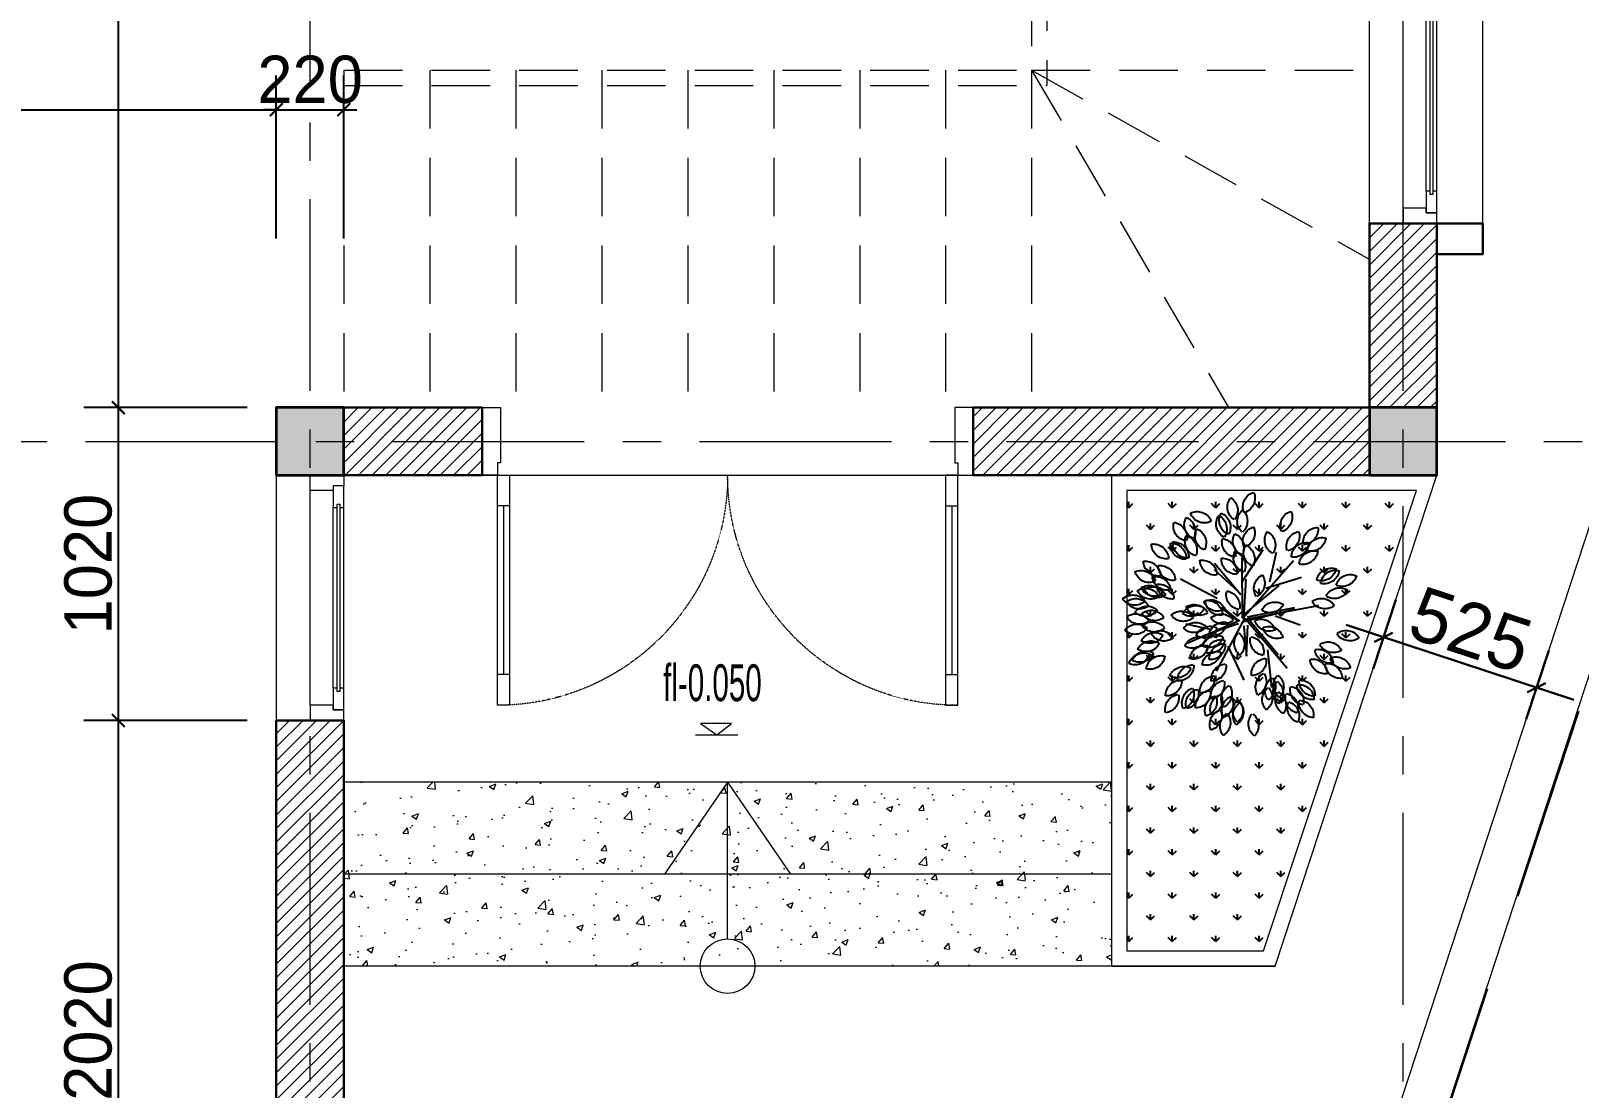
# Model space of a CAD drawing. Header units: millimetres. Extents: x 1832547 to 2001569, y -558009 to -417808.
# Drawn here: x 1893779 to 1898821, y -500583 to -497138 of the extents above; entities that cross this region are included whole.
import ezdxf

# ---------------------------------------------------------------- set-up
doc = ezdxf.new("R2010")
doc.units = ezdxf.units.MM
doc.header["$MEASUREMENT"] = 0
for name, pattern in [('CENTER', [2, 1.25, -0.25, 0.25, -0.25]), ('HIDDEN', [9.525, 6.35, -3.175]), ('HIDDEN2', [0.1875, 0.125, -0.0625])]:
    doc.linetypes.add(name, pattern=pattern)
doc.layers.get('0').update_dxf_attribs({"linetype": 'CONTINUOUS'})
doc.layers.get('DEFPOINTS').update_dxf_attribs({"linetype": 'CONTINUOUS'})
for name, color, linetype, lineweight in [('CA . CỬA', 251, 'CONTINUOUS', 5), ('CA. TUONG', 30, 'CONTINUOUS', 30), ('CA.cot', 2, 'CONTINUOUS', 35), ('CA.dim 08', 8, 'CONTINUOUS', 13), ('CA.khuat 75', 75, 'HIDDEN', 9), ('CA.TEXT', 7, 'CONTINUOUS', 15), ('CA.thay 145', 145, 'CONTINUOUS', 18), ('CA.tim 67', 67, 'CENTER', 9), ('CA.vat lieu 08', 8, 'CONTINUOUS', 5), ('NKB-Fur', 25, 'CONTINUOUS', 9)]:
    doc.layers.add(name, color=color, linetype=linetype, lineweight=lineweight)
doc.layers.add('CAY', color=94, linetype='CONTINUOUS')
doc.styles.add('chu ghi chu', font='nghia5.shx', dxfattribs={"height": 200})
doc.styles.get("Standard").update_dxf_attribs({"font": 'roman.shx'})
doc.dimstyles.new('CA 70', dxfattribs={"dimscale": 0.7, "dimtxt": 220, "dimasz": 60, "dimexe": 160, "dimexo": 0, "dimgap": 30, "dimtad": 1, "dimdec": 0, "dimrnd": 5, "dimzin": 0, "dimdsep": 46, "dimtxsty": 'Standard', "dimblk": 'ARCHTICK', "dimcen": 0.09, "dimdle": 160, "dimclrd": 256, "dimclre": 256, "dimclrt": 255, "dimadec": 0, "dimazin": 0, "dimtfac": 1, "dimtdec": 0, "dimtix": 1, "dimtmove": 2, "dimatfit": 3, "dimldrblk": 'DOT', "dimfxl": 600, "dimfxlon": 1, "dimtolj": 1, "dimtzin": 0, "dimarcsym": 0})
doc.dimstyles.new('CA 80', dxfattribs={"dimscale": 0.8, "dimtxt": 220, "dimasz": 60, "dimexe": 160, "dimexo": 0, "dimgap": 30, "dimtad": 1, "dimdec": 0, "dimrnd": 5, "dimzin": 0, "dimdsep": 46, "dimtxsty": 'Standard', "dimblk": 'ARCHTICK', "dimcen": 0.09, "dimdle": 160, "dimclrd": 256, "dimclre": 256, "dimclrt": 255, "dimadec": 0, "dimazin": 0, "dimtfac": 1, "dimtdec": 0, "dimtix": 1, "dimtmove": 2, "dimatfit": 3, "dimldrblk": 'DOT', "dimfxl": 600, "dimfxlon": 1, "dimtolj": 1, "dimtzin": 0, "dimarcsym": 0})

# ---------------------------------------------------------------- blocks, each defined once
blk = doc.blocks.new('A$C6dc074dd')
at = {"layer": 'CA.TEXT'}
for points in [[(116.9, 37.3), (15.3, 37.3), (68.5, 0), (116.9, 37.3)], [(0, 0), (136.9, 0)]]:
    blk.add_lwpolyline(points, dxfattribs=at)
blk = doc.blocks.new('_ArchTick')
at = {"color": 1, "linetype": 'ByBlock', "const_width": 0.15}
blk.add_lwpolyline([(-0.5, -0.5), (0.5, 0.5)], dxfattribs=at)
blk = doc.blocks.new('*D802')
at = {"layer": 'CA.dim 08', "lineweight": -2, "transparency": 16777216}
for p, q in [((1898150.3, -474975.6), (1898224.2, -474751.5)), ((1898062.5, -474833), (1898803.9, -475077.4)), ((1898648.5, -475139.8), (1898722.4, -474915.7))]:
    blk.add_line(p, q, dxfattribs=at)
at = {"layer": 'DEFPOINTS', "color": 0, "transparency": 16777216}
for p in [(1898150.3, -474975.6), (1898682.3, -475037.3), (1898648.5, -475139.8)]:
    blk.add_point(p, dxfattribs=at)
at = {"layer": 'CA.dim 08', "lineweight": -2, "transparency": 16777216, "xscale": 48, "yscale": 48, "zscale": 48}
for p, rotation in [((1898184.1, -474873.1), 161.753820112797), ((1898682.3, -475037.3), 341.753820112797)]:
    blk.add_blockref('_ArchTick', p, dxfattribs=dict(at, rotation=rotation))
at = {"layer": 'CA.dim 08', "color": 255, "transparency": 16777216, "insert": (1898468.3, -474848.8), "char_height": 176, "attachment_point": 5, "rotation": 341.7538}
blk.add_mtext('\\A1;525', dxfattribs=at)
blk = doc.blocks.new('_DOT')
at = {"color": 1, "linetype": 'ByBlock'}
blk.add_line((-0.5, 0), (-1, 0), dxfattribs=at)
at = {"color": 1, "linetype": 'ByBlock', "const_width": 0.5}
blk.add_lwpolyline([(-0.25, 0, 1), (0.25, 0, 1)], format="xyb", close=True, dxfattribs=at)
blk = doc.blocks.new('A$Ccce9e104')
at = {"layer": 'CA.vat lieu 08'}
h = blk.add_hatch(color=256, dxfattribs=at)
h.dxf.hatch_style = 1
h.paths.add_polyline_path([(220, 220), (220, 0), (0, 0), (0, 220)])
at = {"layer": 'CA.cot'}
blk.add_lwpolyline([(220, 220), (220, 0), (0, 0), (0, 220)], close=True, dxfattribs=at)
blk = doc.blocks.new('A$C4E926DCA')
at = {"layer": 'CAY', "color": 96, "true_color": 0x00750e}
for p, q in [((334.8, 347.6), (374.5, 563)), ((374.5, 563), (371.8, 551.7)), ((345.4, 438.3), (318.9, 510.1)), ((329.5, 347.6), (363.9, 495)), ((337.4, 343.8), (504, 491.2)), ((342.7, 359), (369.2, 495)), ((424.7, 411.9), (456.4, 513.9)), ((334.8, 355.2), (194.7, 472.3)), ((340.1, 359), (234.3, 445.9)), ((345.4, 343.8), (432.6, 449.6)), ((247.5, 415.6), (139.1, 427)), ((443.2, 423.2), (527.8, 442.1)), ((443.2, 343.8), (535.8, 404.3)), ((229, 355.2), (318.9, 359)), ((258.1, 302.3), (160.3, 347.6)), ((340.1, 351.4), (186.7, 268.3)), ((313.6, 347.6), (229, 355.2)), ((332.2, 336.3), (266.1, 185.1)), ((321.6, 328.7), (287.2, 230.5)), ((316.3, 347.6), (313.6, 347.6)), ((321.6, 332.5), (321.6, 328.7)), ((329.5, 332.5), (369.2, 283.4)), ((366.5, 290.9), (332.2, 332.5)), ((337.4, 347.6), (451.2, 355.2)), ((340.1, 343.8), (512, 343.8)), ((406.2, 340.1), (496.1, 264.5)), ((414.1, 332.5), (477.6, 264.5)), ((369.2, 283.4), (366.5, 290.9)), ((395.6, 272), (451.2, 166.2)), ((305.7, 256.9), (321.6, 181.4))]:
    blk.add_line(p, q, dxfattribs=at)
for centre, radius, start, end in [((316.7, 652.3), 44.2, 143.5101, 236.522), ((259.8, 641.7), 42.7, 322.1668, 59.9456), ((473, 630.3), 44.2, 108.5101, 201.522), ((420.3, 654.2), 42.7, 287.1668, 24.9456), ((209.1, 624.7), 44.2, 173.5101, 266.522), ((165.1, 587), 42.7, 352.1668, 89.9456), ((236.1, 637.4), 44.2, 158.5101, 251.522), ((183.9, 612.3), 42.7, 337.1668, 74.9456), ((282.9, 604.9), 44.2, 148.5101, 241.522), ((227.1, 589.3), 42.7, 327.1668, 64.9456), ((438.4, 608.3), 44.2, 118.5101, 211.522), ((382.3, 622.7), 42.7, 297.1668, 34.9456), ((221.9, 582.2), 44.2, 173.5101, 266.522), ((178, 544.5), 42.7, 352.1668, 89.9456), ((253, 595.1), 44.2, 168.5101, 261.522), ((205.9, 561.4), 42.7, 347.1668, 84.9456), ((409.1, 581.4), 44.2, 143.5101, 236.522), ((352.2, 570.8), 42.7, 322.1668, 59.9456), ((480.8, 578.6), 44.2, 98.5101, 191.522), ((433, 611.3), 42.7, 277.1668, 14.9456), ((489.6, 571), 44.2, 103.5101, 196.522), ((439.1, 599.4), 42.7, 282.1668, 19.9456), ((574.5, 540.7), 44.2, 98.5101, 191.522), ((526.7, 573.4), 42.7, 277.1668, 14.9456), ((59.6, 505), 42.7, 2.1668, 99.9456), ((96.3, 549.8), 44.2, 183.5101, 276.522), ((148.2, 544), 44.2, 173.5101, 266.522), ((104.3, 506.3), 42.7, 352.1668, 89.9456), ((117.4, 509.1), 42.7, 357.1668, 94.9456), ((157.9, 550.5), 44.2, 178.5101, 271.522), ((536.8, 517.3), 44.2, 98.5101, 191.522), ((489, 550), 42.7, 277.1668, 14.9456), ((557.3, 490.7), 44.2, 93.5101, 186.522), ((512.6, 527.4), 42.7, 272.1668, 9.9456), ((593.7, 518), 44.2, 83.5101, 176.522), ((556, 561.9), 42.7, 262.1668, 359.9456), ((57, 463.8), 42.7, 17.1668, 114.9456), ((80.9, 516.5), 44.2, 198.5101, 291.522), ((80.2, 460.3), 42.7, 12.1668, 109.9456), ((108.6, 510.7), 44.2, 193.5101, 286.522), ((99.8, 476.5), 42.7, 7.1668, 104.9456), ((132.5, 524.3), 44.2, 188.5101, 281.522), ((574.5, 464.3), 44.2, 73.5101, 166.522), ((545, 514.1), 42.7, 252.1668, 349.9456), ((88.5, 425.9), 42.7, 27.1668, 124.9456), ((102.9, 481.9), 44.2, 208.5101, 301.522), ((122.5, 417.7), 42.7, 37.1668, 134.9456), ((127, 475.4), 44.2, 218.5101, 311.522), ((140.7, 419.2), 42.7, 37.1668, 134.9456), ((145.2, 476.9), 44.2, 218.5101, 311.522), ((324, 444.1), 44.2, 158.5101, 251.522), ((271.8, 419), 42.7, 337.1668, 74.9456), ((398.2, 423), 44.2, 118.5101, 211.522), ((342.1, 437.4), 42.7, 297.1668, 34.9456), ((629, 444), 44.2, 68.5101, 161.522), ((604, 496.2), 42.7, 247.1668, 344.9456), ((110, 386.7), 42.7, 47.1668, 144.9456), ((104.4, 444.3), 44.2, 228.5101, 321.522), ((140.4, 395.7), 42.7, 52.1668, 149.9456), ((129.7, 452.6), 44.2, 233.5101, 326.522), ((156.3, 369.6), 42.7, 57.1668, 154.9456), ((140.7, 425.4), 44.2, 238.5101, 331.522), ((216.3, 369.5), 42.7, 82.1668, 179.9456), ((178.6, 413.4), 44.2, 263.5101, 356.522), ((242.5, 362.3), 42.7, 7.1668, 104.9456), ((275.2, 410.1), 44.2, 188.5101, 281.522), ((345.2, 421.4), 44.2, 158.5101, 251.522), ((293, 396.4), 42.7, 337.1668, 74.9456), ((439.5, 364.2), 44.2, 58.5101, 151.522), ((424, 420), 42.7, 237.1668, 334.9456), ((562.6, 451.3), 42.7, 207.1668, 304.9456), ((548.2, 395.2), 44.2, 28.5101, 121.522), ((30.1, 346.8), 42.7, 37.1668, 134.9456), ((34.6, 404.5), 44.2, 218.5101, 311.522), ((527.8, 390.4), 42.7, 202.1668, 299.9456), ((508.5, 335.7), 44.2, 23.5101, 116.522), ((584.5, 336.4), 44.2, 68.5101, 161.522), ((559.5, 388.6), 42.7, 247.1668, 344.9456), ((618, 315), 44.2, 43.5101, 136.522), ((683.9, 336.9), 44.2, 68.5101, 161.522), ((658.9, 389.1), 42.7, 247.1668, 344.9456), ((69.5, 303.3), 42.7, 52.1668, 149.9456), ((58.8, 360.2), 44.2, 233.5101, 326.522), ((72.3, 301.7), 42.7, 42.1668, 139.9456), ((71.7, 359.6), 44.2, 223.5101, 316.522), ((93.7, 274), 42.7, 62.1668, 159.9456), ((121.9, 270.7), 42.7, 57.1668, 154.9456), ((262.8, 306.7), 42.7, 37.1668, 134.9456), ((267.2, 364.5), 44.2, 218.5101, 311.522), ((364.3, 288.2), 42.7, 137.1668, 234.9456), ((306.6, 282.5), 44.2, 318.5101, 51.522), ((405.9, 340.5), 42.7, 187.1668, 284.9456), ((373.2, 292.7), 44.2, 8.5101, 101.522), ((507.6, 327), 42.7, 177.1668, 274.9456), ((467.1, 285.6), 44.2, 358.5101, 91.522), ((512, 361.7), 42.7, 197.1668, 294.9456), ((488.1, 309), 44.2, 18.5101, 111.522), ((556.6, 328.7), 42.7, 187.1668, 284.9456), ((523.9, 280.9), 44.2, 8.5101, 101.522), ((560.1, 360), 42.7, 202.1668, 299.9456), ((540.9, 305.4), 44.2, 23.5101, 116.522), ((617.4, 372.9), 42.7, 222.1668, 319.9456), ((657.6, 344.4), 42.7, 212.1668, 309.9456), ((648.2, 287.3), 44.2, 33.5101, 126.522), ((38.8, 265.9), 42.7, 52.1668, 149.9456), ((28.2, 322.8), 44.2, 233.5101, 326.522), ((58.5, 241.2), 42.7, 67.1668, 164.9456), ((33.5, 293.4), 44.2, 248.5101, 341.522), ((73.3, 328.2), 44.2, 243.5101, 336.522), ((98.8, 227.4), 42.7, 67.1668, 164.9456), ((102.9, 242.7), 42.7, 67.1668, 164.9456), ((77.8, 294.9), 44.2, 248.5101, 341.522), ((106.3, 326.4), 44.2, 238.5101, 331.522), ((149.7, 249.5), 42.7, 77.1668, 174.9456), ((116, 296.5), 44.2, 258.5101, 351.522), ((201.1, 254), 42.7, 82.1668, 179.9456), ((163.4, 298), 44.2, 263.5101, 356.522), ((246.4, 239.1), 42.7, 97.1668, 194.9456), ((198.7, 271.8), 44.2, 278.5101, 11.522), ((262.8, 251.9), 42.7, 87.1668, 184.9456), ((221.4, 292.4), 44.2, 268.5101, 1.522), ((280.8, 250.4), 42.7, 97.1668, 194.9456), ((233, 283.1), 44.2, 278.5101, 11.522), ((297.5, 247.5), 42.7, 107.1668, 204.9456), ((244.8, 271.4), 44.2, 288.5101, 21.522), ((326.1, 231.8), 42.7, 112.1668, 209.9456), ((331.1, 258), 42.7, 97.1668, 194.9456), ((271.5, 251), 44.2, 293.5101, 26.522), ((283.3, 290.7), 44.2, 278.5101, 11.522), ((390.1, 280.5), 42.7, 172.1668, 269.9456), ((346.1, 242.8), 44.2, 353.5101, 86.522), ((401.7, 273.3), 42.7, 152.1668, 249.9456), ((347.5, 252.9), 44.2, 333.5101, 66.522), ((505.5, 265.3), 42.7, 172.1668, 269.9456), ((461.6, 227.6), 44.2, 353.5101, 86.522), ((609.6, 312), 42.7, 207.1668, 304.9456), ((595.2, 255.9), 44.2, 28.5101, 121.522), ((619.6, 321), 42.7, 202.1668, 299.9456), ((600.3, 266.4), 44.2, 23.5101, 116.522), ((73.8, 279.6), 44.2, 248.5101, 341.522), ((124.2, 208.7), 42.7, 82.1668, 179.9456), ((86.5, 252.6), 44.2, 263.5101, 356.522), ((166.7, 221.5), 42.7, 82.1668, 179.9456), ((129, 265.5), 44.2, 263.5101, 356.522), ((264.4, 202.9), 42.7, 97.1668, 194.9456), ((216.7, 235.6), 44.2, 278.5101, 11.522), ((295.8, 199.4), 42.7, 112.1668, 209.9456), ((241.2, 218.6), 44.2, 293.5101, 26.522), ((340.4, 205), 42.7, 127.1668, 224.9456), ((282.6, 209.4), 44.2, 308.5101, 41.522), ((387.1, 197), 42.7, 117.1668, 214.9456), ((389.9, 220.5), 42.7, 147.1668, 244.9456), ((331, 211.3), 44.2, 298.5101, 31.522), ((334.1, 204.9), 44.2, 328.5101, 61.522), ((574.8, 251.1), 42.7, 202.1668, 299.9456), ((555.6, 196.4), 44.2, 23.5101, 116.522), ((655.5, 235.5), 42.7, 152.1668, 249.9456), ((601.3, 215.1), 44.2, 333.5101, 66.522), ((121.3, 174.9), 42.7, 72.1668, 169.9456), ((91.8, 224.8), 44.2, 253.5101, 346.522), ((120.7, 161.6), 42.7, 67.1668, 164.9456), ((95.7, 213.8), 44.2, 248.5101, 341.522), ((202, 160.9), 42.7, 87.1668, 184.9456), ((160.7, 201.4), 44.2, 268.5101, 1.522), ((210.9, 156.3), 42.7, 112.1668, 209.9456), ((156.3, 175.5), 44.2, 293.5101, 26.522), ((372.8, 174.2), 42.7, 137.1668, 234.9456), ((315.2, 168.6), 44.2, 318.5101, 51.522), ((551.1, 180.7), 42.7, 177.1668, 274.9456), ((510.6, 139.4), 44.2, 358.5101, 91.522), ((554.7, 187.7), 42.7, 177.1668, 274.9456), ((514.2, 146.3), 44.2, 358.5101, 91.522), ((559.1, 222.4), 42.7, 197.1668, 294.9456), ((535.2, 169.7), 44.2, 18.5101, 111.522), ((603.7, 189.4), 42.7, 187.1668, 284.9456), ((571, 141.6), 44.2, 8.5101, 101.522), ((607.2, 220.7), 42.7, 202.1668, 299.9456), ((588, 166.1), 44.2, 23.5101, 116.522), ((110.3, 118.1), 42.7, 77.1668, 174.9456), ((76.6, 165.2), 44.2, 258.5101, 351.522), ((158.9, 126.4), 42.7, 87.1668, 184.9456), ((117.5, 166.9), 44.2, 268.5101, 1.522), ((316.3, 119.1), 42.7, 142.1668, 239.9456), ((259.4, 108.4), 44.2, 323.5101, 56.522), ((437.1, 141.2), 42.7, 172.1668, 269.9456), ((393.2, 103.5), 44.2, 353.5101, 86.522), ((462.5, 128.4), 42.7, 167.1668, 264.9456), ((415.4, 94.7), 44.2, 348.5101, 81.522), ((490.4, 145.4), 42.7, 172.1668, 269.9456), ((446.5, 107.7), 44.2, 353.5101, 86.522), ((235.4, 78.5), 42.7, 97.1668, 194.9456), ((187.7, 111.2), 44.2, 278.5101, 11.522), ((286.1, 67.2), 42.7, 117.1668, 214.9456), ((230, 81.6), 44.2, 298.5101, 31.522), ((310, 77.7), 42.7, 117.1668, 214.9456), ((253.9, 92.1), 44.2, 298.5101, 31.522), ((342.3, 91.3), 42.7, 137.1668, 234.9456), ((284.7, 85.6), 44.2, 318.5101, 51.522), ((374.9, 92), 42.7, 142.1668, 239.9456), ((318, 81.3), 44.2, 323.5101, 56.522), ((387.4, 65.7), 42.7, 127.1668, 224.9456), ((329.7, 70.1), 44.2, 308.5101, 41.522), ((436.9, 81.2), 42.7, 147.1668, 244.9456), ((441.3, 100.6), 42.7, 147.1668, 244.9456), ((381.2, 65.6), 44.2, 328.5101, 61.522), ((445.1, 92.3), 42.7, 147.1668, 244.9456), ((385.5, 85), 44.2, 328.5101, 61.522), ((389.4, 76.7), 44.2, 328.5101, 61.522), ((484.6, 77.5), 42.7, 157.1668, 254.9456), ((432.4, 52.5), 44.2, 338.5101, 71.522), ((503.3, 102.9), 42.7, 172.1668, 269.9456), ((459.3, 65.2), 44.2, 353.5101, 86.522), ((552.6, 126), 42.7, 172.1668, 269.9456), ((508.6, 88.3), 44.2, 353.5101, 86.522), ((248.2, 35.7), 42.7, 107.1668, 204.9456), ((195.5, 59.6), 44.2, 288.5101, 21.522), ((255.5, 48.7), 42.7, 112.1668, 209.9456), ((200.9, 67.9), 44.2, 293.5101, 26.522), ((335.9, 36.1), 42.7, 127.1668, 224.9456), ((278.2, 40.6), 44.2, 308.5101, 41.522), ((364.8, 48.7), 42.7, 142.1668, 239.9456), ((307.9, 38.1), 44.2, 323.5101, 56.522), ((408.6, 48.2), 42.7, 142.1668, 239.9456), ((351.7, 37.5), 44.2, 323.5101, 56.522), ((419.9, 34.9), 42.7, 137.1668, 234.9456), ((362.2, 29.3), 44.2, 318.5101, 51.522)]:
    blk.add_arc(centre, radius, start, end, dxfattribs=at)
blk = doc.blocks.new('*U75')
for p, q in [((-649.9, -90), (-649.9, -50)), ((-100, -90), (-100, -50)), ((-100, -70), (-649.9, -70)), ((-649.9, -1509.8), (-649.9, -1549.8)), ((-100, -1509.8), (-100, -1549.8)), ((-100, -1529.8), (-649.9, -1529.8))]:
    blk.add_line(p, q)
for points in [[(220, 0), (220, -60), (40, -60), (40, -50), (0, -50), (0, 0)], [(0, -50), (0, -90), (-749.9, -90), (-749.9, -50)], [(0, -1549.8), (0, -1509.8), (-749.9, -1509.8), (-749.9, -1549.8)], [(220, -1599.8), (220, -1539.8), (40, -1539.8), (40, -1549.8), (0, -1549.8), (0, -1599.8)]]:
    blk.add_lwpolyline(points, close=True)
at = {"linetype": 'HIDDEN2'}
for centre, start, end in [((0, -50), 180, 270), ((0, -1549.8), 90, 180)]:
    blk.add_arc(centre, 749.9, start, end, dxfattribs=at)
blk = doc.blocks.new('*U82')
for p, q in [((-30, 50), (-30, 749.7)), ((-140, 105), (-140, 694.7)), ((-105, 105), (-105, 694.7))]:
    blk.add_line(p, q)
for points in [[(-105, 749.7), (-30, 749.7), (-30, 799.7), (-140, 799.7), (-140, 764.7), (-105, 764.7)], [(-105, 764.7), (-105, 694.7), (-118.5, 694.7), (-118.5, 704.7), (-126.5, 704.7), (-126.5, 694.7), (-140, 694.7), (-140, 764.7)], [(-118.5, 95), (-118.5, 105), (-105, 105), (-105, 35), (-140, 35), (-140, 105), (-126.5, 105), (-126.5, 95)], [(-105, 50), (-30, 50), (-30, 0), (-140, 0), (-140, 35), (-105, 35)]]:
    blk.add_lwpolyline(points, close=True)
at = {"color": 8}
blk.add_lwpolyline([(-126.5, 95), (-118.5, 95), (-118.5, 704.7), (-126.5, 704.7)], close=True, dxfattribs=at)
blk = doc.blocks.new('*U86')
for p, q in [((-30, 50), (-30, 1789.8)), ((-140, 105), (-140, 1734.8)), ((-105, 105), (-105, 1734.8))]:
    blk.add_line(p, q)
for points in [[(-105, 1789.8), (-30, 1789.8), (-30, 1839.8), (-140, 1839.8), (-140, 1804.8), (-105, 1804.8)], [(-105, 1804.8), (-105, 1734.8), (-118.5, 1734.8), (-118.5, 1744.8), (-126.5, 1744.8), (-126.5, 1734.8), (-140, 1734.8), (-140, 1804.8)], [(-118.5, 95), (-118.5, 105), (-105, 105), (-105, 35), (-140, 35), (-140, 105), (-126.5, 105), (-126.5, 95)], [(-105, 50), (-30, 50), (-30, 0), (-140, 0), (-140, 35), (-105, 35)]]:
    blk.add_lwpolyline(points, close=True)
at = {"color": 8}
blk.add_lwpolyline([(-126.5, 95), (-118.5, 95), (-118.5, 1744.8), (-126.5, 1744.8)], close=True, dxfattribs=at)
blk = doc.blocks.new('*D256')
at = {"layer": 'CA.dim 08', "lineweight": -2, "transparency": 16777216}
for p, q in [((1894063.6, -495213.3), (1894063.6, -498477.3)), ((1894483.6, -495325.3), (1893951.6, -495325.3)), ((1894483.6, -498365.3), (1893951.6, -498365.3))]:
    blk.add_line(p, q, dxfattribs=at)
at = {"layer": 'DEFPOINTS', "color": 0, "transparency": 16777216}
for p in [(1894578.1, -495325.3), (1894063.6, -498365.3), (1894578.1, -498365.3)]:
    blk.add_point(p, dxfattribs=at)
at = {"layer": 'CA.dim 08', "lineweight": -2, "transparency": 16777216, "xscale": 42, "yscale": 42, "zscale": 42}
for p, rotation in [((1894063.6, -495325.3), 90), ((1894063.6, -498365.3), 270)]:
    blk.add_blockref('_ArchTick', p, dxfattribs=dict(at, rotation=rotation))
at = {"layer": 'CA.dim 08', "color": 255, "transparency": 16777216, "insert": (1893965.6, -496845.3), "char_height": 154, "attachment_point": 5, "rotation": 90}
blk.add_mtext('\\A1;3040', dxfattribs=at)
blk = doc.blocks.new('*D257')
at = {"layer": 'CA.dim 08', "lineweight": -2, "transparency": 16777216}
for p, q in [((1894063.6, -498253.3), (1894063.6, -499497)), ((1894483.6, -498365.3), (1893951.6, -498365.3)), ((1894483.6, -499385), (1893951.6, -499385))]:
    blk.add_line(p, q, dxfattribs=at)
at = {"layer": 'DEFPOINTS', "color": 0, "transparency": 16777216}
for p in [(1894578.1, -498365.3), (1894063.6, -499385), (1894578.1, -499385)]:
    blk.add_point(p, dxfattribs=at)
at = {"layer": 'CA.dim 08', "lineweight": -2, "transparency": 16777216, "xscale": 42, "yscale": 42, "zscale": 42}
for p, rotation in [((1894063.6, -498365.3), 90), ((1894063.6, -499385), 270)]:
    blk.add_blockref('_ArchTick', p, dxfattribs=dict(at, rotation=rotation))
at = {"layer": 'CA.dim 08', "color": 255, "transparency": 16777216, "insert": (1893965.6, -498875.2), "char_height": 154, "attachment_point": 5, "rotation": 90}
blk.add_mtext('\\A1;1020', dxfattribs=at)
blk = doc.blocks.new('*D258')
at = {"layer": 'CA.dim 08', "lineweight": -2, "transparency": 16777216}
for p, q in [((1894063.6, -499273), (1894063.6, -501517.4)), ((1894483.6, -499385), (1893951.6, -499385)), ((1894483.6, -501405.4), (1893951.6, -501405.4))]:
    blk.add_line(p, q, dxfattribs=at)
at = {"layer": 'DEFPOINTS', "color": 0, "transparency": 16777216}
for p in [(1894578.1, -499385), (1894063.6, -501405.4), (1894578.1, -501405.4)]:
    blk.add_point(p, dxfattribs=at)
at = {"layer": 'CA.dim 08', "lineweight": -2, "transparency": 16777216, "xscale": 42, "yscale": 42, "zscale": 42}
for p, rotation in [((1894063.6, -499385), 90), ((1894063.6, -501405.4), 270)]:
    blk.add_blockref('_ArchTick', p, dxfattribs=dict(at, rotation=rotation))
at = {"layer": 'CA.dim 08', "color": 255, "transparency": 16777216, "insert": (1893965.6, -500395.2), "char_height": 154, "attachment_point": 5, "rotation": 90}
blk.add_mtext('\\A1;2020', dxfattribs=at)
blk = doc.blocks.new('*D272')
at = {"layer": 'CA.dim 08', "lineweight": -2, "transparency": 16777216}
for p, q in [((1902468.3, -495813.5), (1902468.3, -497877.4)), ((1902048.3, -495925.5), (1902580.3, -495925.5)), ((1902048.3, -497765.4), (1902580.3, -497765.4))]:
    blk.add_line(p, q, dxfattribs=at)
at = {"layer": 'DEFPOINTS', "color": 0, "transparency": 16777216}
for p in [(1898303.1, -495925.5), (1898138.1, -497765.4), (1902468.3, -497765.4)]:
    blk.add_point(p, dxfattribs=at)
at = {"layer": 'CA.dim 08', "lineweight": -2, "transparency": 16777216, "xscale": 42, "yscale": 42, "zscale": 42}
for p, rotation in [((1902468.3, -495925.5), 90), ((1902468.3, -497765.4), 270)]:
    blk.add_blockref('_ArchTick', p, dxfattribs=dict(at, rotation=rotation))
at = {"layer": 'CA.dim 08', "color": 255, "transparency": 16777216, "insert": (1902370.3, -496845.4), "char_height": 154, "attachment_point": 5, "rotation": 90}
blk.add_mtext('\\A1;1840', dxfattribs=at)
blk = doc.blocks.new('*D273')
at = {"layer": 'CA.dim 08', "lineweight": -2, "transparency": 16777216}
for p, q in [((1902468.3, -497653.4), (1902468.3, -498477.3)), ((1902048.3, -497765.4), (1902580.3, -497765.4)), ((1902048.3, -498365.3), (1902580.3, -498365.3))]:
    blk.add_line(p, q, dxfattribs=at)
at = {"layer": 'DEFPOINTS', "color": 0, "transparency": 16777216}
for p in [(1898138.1, -497765.4), (1898247.7, -498365.3), (1902468.3, -498365.3)]:
    blk.add_point(p, dxfattribs=at)
at = {"layer": 'CA.dim 08', "lineweight": -2, "transparency": 16777216, "xscale": 42, "yscale": 42, "zscale": 42}
for p, rotation in [((1902468.3, -497765.4), 90), ((1902468.3, -498365.3), 270)]:
    blk.add_blockref('_ArchTick', p, dxfattribs=dict(at, rotation=rotation))
at = {"layer": 'CA.dim 08', "color": 255, "transparency": 16777216, "insert": (1902370.3, -498065.3), "char_height": 154, "attachment_point": 5, "rotation": 90}
blk.add_mtext('\\A1;600', dxfattribs=at)
blk = doc.blocks.new('*D274')
at = {"layer": 'CA.dim 08', "lineweight": -2, "transparency": 16777216}
for p, q in [((1902468.3, -498365.3), (1902468.3, -498323.3)), ((1902048.3, -498365.3), (1902580.3, -498365.3)), ((1902468.3, -498365.3), (1902468.3, -498585.3)), ((1902048.3, -498585.3), (1902580.3, -498585.3)), ((1902468.3, -498585.3), (1902468.3, -498627.3))]:
    blk.add_line(p, q, dxfattribs=at)
at = {"layer": 'DEFPOINTS', "color": 0, "transparency": 16777216}
for p in [(1898247.7, -498365.3), (1898358.1, -498585.3), (1902468.3, -498585.3)]:
    blk.add_point(p, dxfattribs=at)
at = {"layer": 'CA.dim 08', "lineweight": -2, "transparency": 16777216, "xscale": 42, "yscale": 42, "zscale": 42}
for p, rotation in [((1902468.3, -498365.3), 270), ((1902468.3, -498585.3), 90)]:
    blk.add_blockref('_ArchTick', p, dxfattribs=dict(at, rotation=rotation))
at = {"layer": 'CA.dim 08', "color": 255, "transparency": 16777216, "insert": (1902370.3, -498475.3), "char_height": 154, "attachment_point": 5, "rotation": 90}
blk.add_mtext('\\A1;220', dxfattribs=at)
blk = doc.blocks.new('*D275')
at = {"layer": 'CA.dim 08', "lineweight": -2, "transparency": 16777216}
for p, q in [((1902468.3, -498473.3), (1902468.3, -500297.3)), ((1902048.3, -498585.3), (1902580.3, -498585.3)), ((1902048.3, -500185.3), (1902580.3, -500185.3))]:
    blk.add_line(p, q, dxfattribs=at)
at = {"layer": 'DEFPOINTS', "color": 0, "transparency": 16777216}
for p in [(1898358.1, -498585.3), (1897831.1, -500185.3), (1902468.3, -500185.3)]:
    blk.add_point(p, dxfattribs=at)
at = {"layer": 'CA.dim 08', "lineweight": -2, "transparency": 16777216, "xscale": 42, "yscale": 42, "zscale": 42}
for p, rotation in [((1902468.3, -498585.3), 90), ((1902468.3, -500185.3), 270)]:
    blk.add_blockref('_ArchTick', p, dxfattribs=dict(at, rotation=rotation))
at = {"layer": 'CA.dim 08', "color": 255, "transparency": 16777216, "insert": (1902370.3, -499385.3), "char_height": 154, "attachment_point": 5, "rotation": 90}
blk.add_mtext('\\A1;1600', dxfattribs=at)
blk = doc.blocks.new('*D276')
at = {"layer": 'CA.dim 08', "lineweight": -2, "transparency": 16777216}
for p, q in [((1902468.3, -500073.3), (1902468.3, -502427.3)), ((1902048.3, -500185.3), (1902580.3, -500185.3)), ((1902048.3, -502315.3), (1902580.3, -502315.3))]:
    blk.add_line(p, q, dxfattribs=at)
at = {"layer": 'DEFPOINTS', "color": 0, "transparency": 16777216}
for p in [(1897831.1, -500185.3), (1898749.1, -502315.3), (1902468.3, -502315.3)]:
    blk.add_point(p, dxfattribs=at)
at = {"layer": 'CA.dim 08', "lineweight": -2, "transparency": 16777216, "xscale": 42, "yscale": 42, "zscale": 42}
for p, rotation in [((1902468.3, -500185.3), 90), ((1902468.3, -502315.3), 270)]:
    blk.add_blockref('_ArchTick', p, dxfattribs=dict(at, rotation=rotation))
at = {"layer": 'CA.dim 08', "color": 255, "transparency": 16777216, "insert": (1902370.3, -501250.3), "char_height": 154, "attachment_point": 5, "rotation": 90}
blk.add_mtext('\\A1;2130', dxfattribs=at)
blk = doc.blocks.new('*D305')
at = {"layer": 'CA.dim 08', "lineweight": -2, "transparency": 16777216}
for p, q in [((1888798, -497814.4), (1888798, -497282.4)), ((1894578.1, -497814.4), (1894578.1, -497282.4)), ((1888686, -497394.4), (1894690.1, -497394.4))]:
    blk.add_line(p, q, dxfattribs=at)
at = {"layer": 'DEFPOINTS', "color": 0, "transparency": 16777216}
for p in [(1894578.1, -497394.4), (1888798, -498305.3), (1894578.1, -498365.3)]:
    blk.add_point(p, dxfattribs=at)
at = {"layer": 'CA.dim 08', "lineweight": -2, "transparency": 16777216, "xscale": 42, "yscale": 42, "zscale": 42, "rotation": 180}
blk.add_blockref('_ArchTick', (1888798, -497394.4), dxfattribs=at)
at = {"layer": 'CA.dim 08', "lineweight": -2, "transparency": 16777216, "xscale": 42, "yscale": 42, "zscale": 42}
blk.add_blockref('_ArchTick', (1894578.1, -497394.4), dxfattribs=at)
at = {"layer": 'CA.dim 08', "color": 255, "transparency": 16777216, "insert": (1891688, -497296.4), "char_height": 154, "attachment_point": 5}
blk.add_mtext('\\A1;5780', dxfattribs=at)
blk = doc.blocks.new('*D306')
at = {"layer": 'CA.dim 08', "lineweight": -2, "transparency": 16777216}
for p, q in [((1894578.1, -497814.4), (1894578.1, -497282.4)), ((1894798.1, -497814.4), (1894798.1, -497282.4)), ((1894578.1, -497394.4), (1894536.1, -497394.4)), ((1894578.1, -497394.4), (1894798.1, -497394.4)), ((1894798.1, -497394.4), (1894840.1, -497394.4))]:
    blk.add_line(p, q, dxfattribs=at)
at = {"layer": 'DEFPOINTS', "color": 0, "transparency": 16777216}
for p in [(1894798.1, -497394.4), (1894578.1, -498365.3), (1894798.1, -498365.3)]:
    blk.add_point(p, dxfattribs=at)
at = {"layer": 'CA.dim 08', "lineweight": -2, "transparency": 16777216, "xscale": 42, "yscale": 42, "zscale": 42}
blk.add_blockref('_ArchTick', (1894578.1, -497394.4), dxfattribs=at)
at = {"layer": 'CA.dim 08', "lineweight": -2, "transparency": 16777216, "xscale": 42, "yscale": 42, "zscale": 42, "rotation": 180}
blk.add_blockref('_ArchTick', (1894798.1, -497394.4), dxfattribs=at)
at = {"layer": 'CA.dim 08', "color": 255, "transparency": 16777216, "insert": (1894688.1, -497296.4), "char_height": 154, "attachment_point": 5}
blk.add_mtext('\\A1;220', dxfattribs=at)
blk = doc.blocks.new('ƯT5T45')
at = {"layer": 'CA.vat lieu 08'}
h = blk.add_hatch(dxfattribs=at)
h.set_pattern_fill('ANSI31', color=256, scale=250)
h.set_pattern_definition([(45, (1289.156, 0), (-22.0970869, 22.0970869), [])])
h.paths.add_polyline_path([(1889928, -465984.7), (1888578, -465984.7), (1888578, -470864.7), (1888798, -470864.7), (1888798, -466204.7), (1889928, -466204.7)])
h.paths.add_polyline_path([(1898138.1, -465984.7), (1894798.1, -465984.7), (1894798.1, -466204.7), (1895778.1, -466204.7), (1895778.1, -466656.7), (1895888.1, -466656.7), (1895888.1, -466204.7), (1898138.1, -466204.7)])
h.paths.add_polyline_path([(1899058.1, -467404.7), (1898358.1, -467404.7), (1898358.1, -467138.1), (1898248.1, -467138.1), (1898248.1, -467404.7), (1894578.1, -467404.7), (1894578.1, -469924.7), (1894688.1, -469924.7), (1894688.1, -467514.9), (1899058.1, -467514.9)])
h.paths.add_polyline_path([(1898358.1, -466204.7), (1898248.1, -466204.7), (1898248.1, -466438.4), (1898358.1, -466438.4)])
h.paths.add_polyline_path([(1899058.1, -468224.4), (1898838.1, -468224.4), (1898838.1, -469714.2), (1899058.1, -469714.2)], flags=17)
h.paths.add_polyline_path([(1899058.1, -470313.9), (1898838.1, -470313.9), (1898838.1, -470864.7), (1899058.1, -470864.7)])
h.paths.add_polyline_path([(1898838.1, -470974.7), (1894798.1, -470974.7), (1894798.1, -471084.7), (1898137.7, -471084.7), (1898137.7, -471684.9), (1898357.4, -471684.9), (1898357.4, -471584.7), (1898358.1, -471084.7), (1898838.1, -471084.7)])
h.paths.add_polyline_path([(1898357.4, -473524.6), (1898138.1, -473524.6), (1898138.1, -474124.7), (1898357.4, -474124.7)])
h.paths.add_polyline_path([(1898138.1, -474124.7), (1896847.9, -474124.7), (1896847.9, -474344.7), (1898138.1, -474344.7)])
h.paths.add_polyline_path([(1895248.1, -474124.7), (1894798.1, -474124.7), (1894798.1, -474344.7), (1895248.1, -474344.7)])
h.paths.add_polyline_path([(1894798.1, -475144.4), (1894578.1, -475144.4), (1894578.1, -477164.7), (1894798.1, -477164.7)])
h.paths.add_polyline_path([(1894578.1, -478074.7), (1889830.8, -478074.7), (1889830.8, -478184.7), (1894578.1, -478184.7)])
h.paths.add_polyline_path([(1888795.9, -477054.7), (1888578.4, -477054.9), (1888578.4, -477154.6), (1888578, -477964.7), (1888795.9, -477964.7)])
h.paths.add_polyline_path([(1888798, -478184.7), (1888578, -478184.7), (1888578, -478924.7), (1888798, -478924.7)])
h.paths.add_polyline_path([(1888798, -480724.6), (1888577.9, -480724.6), (1888577.9, -481464.7), (1888798, -481464.7)])
h.paths.add_polyline_path([(1894578.1, -481464.7), (1893178.1, -481464.7), (1893178.1, -479284.6), (1893068.1, -479284.6), (1893068.1, -481464.7), (1888798, -481464.7), (1888798, -481684.7), (1894578.1, -481684.7)])
h.paths.add_polyline_path([(1894798.1, -480284.7), (1894578.1, -480284.7), (1894578.1, -481464.7), (1894798.1, -481464.7)])
h.paths.add_polyline_path([(1894798.1, -479284.6), (1894578.1, -479284.6), (1894578.1, -479584.3), (1894798.1, -479584.3)])
h.paths.add_polyline_path([(1894578.1, -479284.6), (1893928.1, -479284.6), (1893928.1, -479394.6), (1894578.1, -479394.6)])
h = blk.add_hatch(dxfattribs=at)
h.set_pattern_fill('AR-CONC', color=256, scale=30, double=1)
h.set_pattern_definition([(50, (1896048.05, -475644.68), (215.178, -18.826), [22.5, -247.5]), (355, (1896048.05, -475644.68), (-41.625, 225.658), [18, -198]), (100.451, (1896065.98, -475646.25), (173.553, 206.832), [19.122, -210.343]), (46.184, (1896048.05, -475584.68), (320.17, -49.656), [33.75, -371.25]), (96.636, (1896074.73, -475588.82), (280.4, 292.236), [28.68, -315.514]), (351.184, (1896048.05, -475584.7), (280.4, 292.236), [27, -297]), (21, (1896078.05, -475599.68), (179.072, -120.786), [22.5, -247.5]), (326, (1896078.05, -475599.68), (72.995, 217.545), [18, -198]), (71.451, (1896092.97, -475609.75), (252.067, 96.76), [19.122, -210.343]), (37.5, (1896048.05, -475644.684), (3.648, 99.868), [0, -195.6, 0, -201, 0, -198.75]), (7.5, (1896048.05, -475644.68), (78.921, 118.3235), [0, -114.6, 0, -191.1, 0, -75.75]), (327.5, (1895981.15, -475644.684), (160.1467, -6.7665), [0, -75, 0, -234, 0, -310.5]), (317.5, (1895951.15, -475644.68), (174.956, 30.031), [0, -97.5, 0, -155.4, 0, -220.5])])
h.paths.add_polyline_path([(1894798.1, -475644.7), (1894798.1, -475944.7), (1897298, -475944.7), (1897298, -475644.7)])
h.paths.add_polyline_path([(1897298, -475644.7), (1897298, -475344.7), (1894798.1, -475344.7), (1894798.1, -475644.7)])
at = {"layer": 'CAY', "ltscale": 100}
h = blk.add_hatch(dxfattribs=at)
h.set_pattern_fill('GRASS', color=256, scale=100, pattern_type=2)
h.set_pattern_definition([(90, (1897849.586, -475144.684), (-70.7107, 70.7107), [18.75, -122.671]), (45, (1897849.59, -475144.68), (-70.711, 70.711), [18.75, -81.25]), (135, (1897849.59, -475144.68), (-70.711, -70.711), [18.75, -81.25])])
h.paths.add_polyline_path([(1898291.1, -474394.7), (1898138.1, -474394.7), (1897348, -474394.7), (1897348, -475894.7), (1897793.8, -475894.7)])
at = {"color": 12, "linetype": 'HIDDEN', "ltscale": 100, "true_color": 0xc20013}
blk.add_lwpolyline([(1891185.5, -461351.6), (1894333.3, -462708.1), (1900609.2, -465437), (1901812.3, -465960.1), (1899116.1, -474208.4), (1896657.5, -481699.9), (1886871.6, -481674.8), (1887136.8, -475409), (1882953.7, -475534.1), (1882856.2, -475529.4)], dxfattribs=at)
at = {"layer": 'CA. TUONG'}
blk.add_line((1894578.1, -475144.4), (1894798.1, -475144.4), dxfattribs=at)
for points in [[(1898358.1, -473524.6), (1898138.1, -473524.6)], [(1898138.1, -474124.7), (1898138.1, -473524.7)], [(1898358.1, -474124.7), (1898358.1, -473524.6)], [(1895248.1, -474124.7), (1894798.1, -474124.7), (1894798.1, -474344.7), (1895248.1, -474344.7), (1895248.1, -474124.7)], [(1896847.9, -474344.7), (1898138.1, -474344.7), (1898138.1, -474124.7), (1896847.9, -474124.7), (1896847.9, -474344.7)]]:
    blk.add_lwpolyline(points, dxfattribs=at)
for points in [[(1898138.1, -474124.7), (1898357.4, -474124.7), (1898357.4, -473524.6), (1898138.1, -473524.6)], [(1898507.4, -473524.6), (1898507.4, -473624.6), (1898357.4, -473624.6), (1898357.4, -473524.6)], [(1894578.1, -477164.7), (1894798.1, -477164.7), (1894798.1, -475144.4), (1894578.1, -475144.4)]]:
    blk.add_lwpolyline(points, close=True, dxfattribs=at)
at = {"layer": 'CA.khuat 75', "ltscale": 30}
for p, q in [((1897088.1, -472134.7), (1897088.1, -473074.7)), ((1897038.1, -472184.7), (1897038.1, -473024.7)), ((1894798.1, -473024.7), (1897038.1, -473024.7)), ((1894798.1, -473024.7), (1894798.1, -474124.7)), ((1895078.1, -473024.7), (1895078.1, -474124.7)), ((1895358.1, -473024.7), (1895358.1, -474124.7)), ((1895638.1, -473024.7), (1895638.1, -474124.7)), ((1895918.1, -473024.7), (1895918.1, -474124.7)), ((1896198.1, -473024.7), (1896198.1, -474124.7)), ((1896478.1, -473024.7), (1896478.1, -474124.7)), ((1896758.1, -473024.7), (1896758.1, -474124.7)), ((1897038.1, -473024.7), (1897038.1, -474124.7)), ((1897038.1, -473024.7), (1898138.1, -473024.7)), ((1897038.1, -473024.7), (1897679.8, -474124.7)), ((1897038.1, -473024.7), (1898137.7, -473640.9)), ((1894798.1, -473074.7), (1897088.1, -473074.7))]:
    blk.add_line(p, q, dxfattribs=at)
at = {"layer": 'CA.thay 145'}
for p, q in [((1897298, -475344.7), (1894798.1, -475344.7)), ((1897298, -475644.7), (1894798.1, -475644.7)), ((1897831.1, -475944.7), (1894798.1, -475944.7))]:
    blk.add_line(p, q, dxfattribs=at)
for points in [[(1890818.3, -461351.6), (1901628.4, -466051.6), (1896551.7, -481534.7), (1894798.1, -481534.7)], [(1891170.7, -461351.6), (1901812.3, -465960.1), (1896663.5, -481684.7), (1894798.1, -481684.7)], [(1898137.7, -471684.9), (1898137.7, -473524.6)], [(1894578.1, -474344.7), (1894578.1, -475144.4)], [(1895248.1, -474344.7), (1896822.9, -474344.7)]]:
    blk.add_lwpolyline(points, dxfattribs=at)
blk.add_lwpolyline([(1898358.1, -474344.7), (1898138.1, -474344.7), (1897298, -474344.7), (1897298, -475944.7), (1897831.1, -475944.7)], close=True, dxfattribs=at)
at = {"layer": 'CA.tim 67', "ltscale": 500}
for p, q in [((1894688.1, -483070.4), (1894688.1, -461351.6)), ((1898248.1, -483070.4), (1898248.1, -461351.6)), ((1877956.3, -474234.7), (1906135.3, -474234.7))]:
    blk.add_line(p, q, dxfattribs=at)
at = {"layer": 'CA.vat lieu 08'}
blk.add_line((1898507.4, -473524.6), (1898507.4, -471684.7), dxfattribs=at)
blk.add_lwpolyline([(1898291.1, -474394.7), (1898138.1, -474394.7), (1897348, -474394.7), (1897348, -475894.7), (1897793.8, -475894.7)], close=True, dxfattribs=at)
at = {"layer": 'CA.vat lieu 08', "ltscale": 1000}
for points in [[(1896048, -475855.7), (1896048, -475344.7), (1895842.9, -475644.7)], [(1896048, -475855.7), (1896048, -475344.7), (1896253.2, -475644.7)]]:
    blk.add_lwpolyline(points, dxfattribs=at)
blk.add_circle((1896048, -475944.7), 88.9, dxfattribs=at)
at = {"layer": 'CA . CỬA', "xscale": -1}
for name, p in [('*U86', (1898218.1, -473524.6)), ('*U82', (1894658.1, -475144.4))]:
    blk.add_blockref(name, p, dxfattribs=at)
at = {"layer": 'CA.cot', "xscale": -1, "rotation": 90}
for p in [(1894798.1, -474124.7), (1898358.1, -474124.7)]:
    blk.add_blockref('A$Ccce9e104', p, dxfattribs=at)
at = {"layer": 'CAY', "xscale": -1.134, "yscale": 1.134, "zscale": 1.134, "rotation": 270.184676913854}
blk.add_blockref('A$C4E926DCA', (1897335.8, -475196.1), dxfattribs=at)
at = {"layer": 'NKB-Fur', "xscale": -1, "rotation": 270}
blk.add_blockref('*U75', (1896847.9, -474344.7), dxfattribs=at)
at = {"layer": 'CA.dim 08'}
dim = blk.add_aligned_dim(p1=(1898150.3, -474975.6), p2=(1898648.5, -475139.8), distance=107.9, dimstyle='CA 80', dxfattribs=at)
dim.commit()
dim.dimension.update_dxf_attribs({"geometry": '*D802', "text_midpoint": (1898468.3, -474848.8)})

msp = doc.modelspace()

# ---------------------------------------------------------------- block references
at = {"layer": 'CA. TUONG'}
msp.add_blockref('ƯT5T45', (0, -24240.6), dxfattribs=at)
at = {"layer": 'CA.TEXT'}
msp.add_blockref('A$C6dc074dd', (1895943.9, -499432), dxfattribs=at)

# ---------------------------------------------------------------- texts
at = {"layer": 'CA.TEXT', "style": 'chu ghi chu', "width": 0.6}
msp.add_text('fl-0.050', height=120, dxfattribs=at).set_placement((1895838, -499321.8))

# ---------------------------------------------------------------- dimensions: what is measured, and where the dimension line sits
at = {"layer": 'CA.dim 08'}
for base, p1, p2, picture, middle in [((1894063.6, -498365.3), (1894578.1, -495325.3), (1894578.1, -498365.3), '*D256', (1893965.6, -496845.3)), ((1902468.3, -497765.4), (1898303.1, -495925.5), (1898138.1, -497765.4), '*D272', (1902370.3, -496845.4)), ((1902468.3, -498365.3), (1898138.1, -497765.4), (1898247.7, -498365.3), '*D273', (1902370.3, -498065.3)), ((1894063.6, -499385), (1894578.1, -498365.3), (1894578.1, -499385), '*D257', (1893965.6, -498875.2)), ((1902468.3, -498585.3), (1898247.7, -498365.3), (1898358.1, -498585.3), '*D274', (1902370.3, -498475.3)), ((1902468.3, -500185.3), (1898358.1, -498585.3), (1897831.1, -500185.3), '*D275', (1902370.3, -499385.3)), ((1894063.6, -501405.4), (1894578.1, -499385), (1894578.1, -501405.4), '*D258', (1893965.6, -500395.2)), ((1902468.3, -502315.3), (1897831.1, -500185.3), (1898749.1, -502315.3), '*D276', (1902370.3, -501250.3))]:
    dim = msp.add_linear_dim(base=base, p1=p1, p2=p2, angle=90, dimstyle='CA 70', dxfattribs=at)
    dim.commit()
    dim.dimension.update_dxf_attribs({"geometry": picture, "text_midpoint": middle})
for base, p1, p2, picture, middle in [((1894578.1, -497394.4), (1888798, -498305.3), (1894578.1, -498365.3), '*D305', (1891688, -497296.4)), ((1894798.1, -497394.4), (1894578.1, -498365.3), (1894798.1, -498365.3), '*D306', (1894688.1, -497296.4))]:
    dim = msp.add_linear_dim(base=base, p1=p1, p2=p2, dimstyle='CA 70', dxfattribs=at)
    dim.commit()
    dim.dimension.update_dxf_attribs({"geometry": picture, "text_midpoint": middle})

doc.saveas('drawing.dxf')
